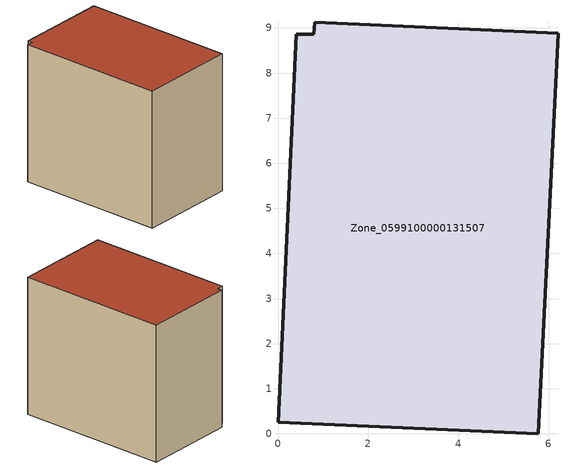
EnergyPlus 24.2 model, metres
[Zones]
Zone_0599100000131507
 floor ground (C_G): 0.41,8.86 0.8,8.87 0.81,9.13 6.21,8.89 5.77,0 0,0.26 z1.17
 wall outside (C_F): 0.41,8.86 0,0.26 5.77,0 6.21,8.89 0.81,9.13 0.8,8.87 0.41,8.86 z1.17:9.26
 roof outside (C_R): 0.8,8.87 0.41,8.86 0,0.26 5.77,0 6.21,8.89 0.81,9.13 z9.26
[BUILDING]
Pand.0599100000131507: North Axis=0; Terrain=City; Loads Convergence Tolerance Value=0.04; Temperature Convergence Tolerance Value=0.4; Solar Distribution=FullExterior; Maximum Number of Warmup Days=25; Minimum Number of Warmup Days=1
[Site:Location]
Rotterdam.The.Hague.AP_ZH_NLD Design_Conditions: Latitude=51.96; Longitude=4.45; Time Zone=1; Elevation=-4.5
[SITE:GROUNDTEMPERATURE:BUILDINGSURFACE]
18, 18, 18, 18, 18, 18, 18, 18, 18, 18, 18, 18
[MATERIAL] Thermal Absorptance=0.9; Solar Absorptance=0.7; Visible Absorptance=0.7
Name | Roughness | Thickness | Conductivity | Density | Specific Heat
G.TC.1965-1974 | MediumSmooth | 0.15 | 0.882353 | 540 | 1210
F.TC.1965-1974 | Rough | 0.3 | 0.697674 | 1920 | 840
R.TC.1965-1974 | MediumRough | 0.2 | 0.232558 | 1500 | 1000
[CONSTRUCTION]
C_G: G.TC.1965-1974
C_F: F.TC.1965-1974
C_R: R.TC.1965-1974
[ZONE]
Zone_0599100000131507: Type=1; Multiplier=1; Ceiling Height=Autocalculate; Volume=Autocalculate; Floor Area=autocalculate; Part of Total Floor Area=Yes
[ZONEINFILTRATION:DESIGNFLOWRATE]
Infil_Zone_0599100000131507: Zone or ZoneList or Space or SpaceList=Zone_0599100000131507; Schedule=AlwaysOn; Design Flow Rate Calculation Method=Flow/Area; Flow Rate per Floor Area=0.003; Constant Term Coefficient=1; Temperature Term Coefficient=0; Velocity Term Coefficient=0; Velocity Squared Term Coefficient=0
[HVACTEMPLATE:ZONE:IDEALLOADSAIRSYSTEM]
Zone_0599100000131507: Maximum Heating Supply Air Temperature=50; Minimum Cooling Supply Air Temperature=13; Maximum Heating Supply Air Humidity Ratio=0.0156; Minimum Cooling Supply Air Humidity Ratio=0.0077; Heating Limit=NoLimit; Cooling Limit=NoLimit; Dehumidification Control Type=ConstantSensibleHeatRatio; Cooling Sensible Heat Ratio=0.7; Dehumidification Setpoint=60; Humidification Control Type=None; Humidification Setpoint=30; Outdoor Air Method=None; Outdoor Air Flow Rate per Person=0.00944; Outdoor Air Flow Rate per Zone Floor Area=0; Outdoor Air Flow Rate per Zone=0; Demand Controlled Ventilation Type=None; Outdoor Air Economizer Type=NoEconomizer; Heat Recovery Type=None; Sensible Heat Recovery Effectiveness=0.7; Latent Heat Recovery Effectiveness=0.65
[ZONECONTROL:THERMOSTAT]
ThermostatControl_Zone_0599100000131507: Zone or ZoneList=Zone_0599100000131507; Control Type Schedule=DualSetpointControlType; Control 1=Thermostat_Zone_0599100000131507; Temperature Difference Between Cutout And Setpoint=0
[THERMOSTATSETPOINT:DUALSETPOINT]
Thermostat_Zone_0599100000131507: Heating Setpoint Temperature Schedule=HeatingSetpoint_Zone_0599100000131507; Cooling Setpoint Temperature Schedule=CoolingSetpoint_Zone_0599100000131507
[SCHEDULE:COMPACT]
HeatingSetpoint_Zone_0599100000131507: Through: 12/31, For: AllDays, Until: 24:00, 21
CoolingSetpoint_Zone_0599100000131507: Through: 12/31, For: AllDays, Until: 24:00, 24
DualSetpointControlType: Through: 12/31, For: AllDays, Until: 24:00, 4
AlwaysOn: Through: 12/31, For: AllDays, Until: 24:00, 1
